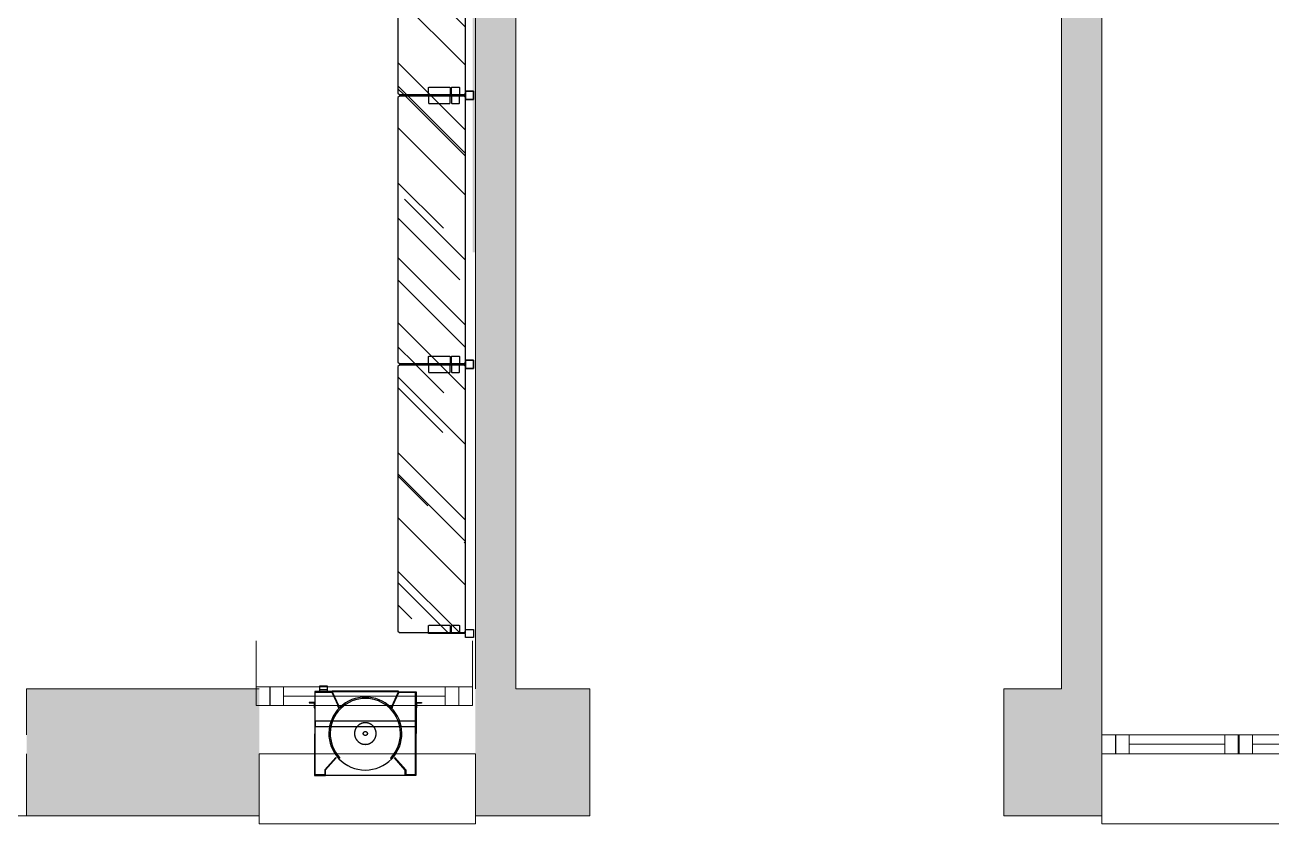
# Model space of a CAD drawing. Header units: metres. Extents: x 11076 to 23011, y 5678 to 28676.
# Drawn here: x 18371 to 23011, y 5949 to 8907 of the extents above; entities that cross this region are included whole.
import ezdxf

# ---------------------------------------------------------------- set-up
doc = ezdxf.new("R2010")
doc.units = ezdxf.units.M
doc.linetypes.add('CONTINUA', pattern=[0])
doc.linetypes.add('NASCOSTA', pattern=[0.375, 0.25, -0.125])
doc.layers.add('0001 Bloques Estándar concep', color=7, linetype='Continuous', true_color=0x013e84)
doc.layers.add('3201_Baixa distribució', color=7, linetype='CONTINUA', lineweight=18)
for name, color, linetype in [('_Co MUEBLE CONCEP', 5, 'Continuous'), ('_Co MUROS', 1, 'Continuous'), ('_Co TABIQUERIA', 3, 'Continuous')]:
    doc.layers.add(name, color=color, linetype=linetype)

# ---------------------------------------------------------------- blocks, each defined once
blk = doc.blocks.new('A$C302F6C4A')
at = {"layer": '_Co MUEBLE CONCEP', "linetype": 'Continuous'}
for p, q in [((0.0679, 0.3304), (0.0379, 0.3304)), ((0.0379, 0.3304), (0.0379, 0.3104)), ((0.0679, 0.3104), (0.0679, 0.3304)), ((0.02, 0.3104), (0.0197, 0.0004)), ((0.085, 0.3104), (0.02, 0.3104)), ((0.0217, 0.0024), (0.022, 0.3084)), ((0.0217, 0.0024), (0.022, 0.3084)), ((0.022, 0.3084), (0.0838, 0.3084)), ((0.022, 0.3084), (0.0838, 0.3084)), ((0.0679, 0.3172), (0.0379, 0.3172)), ((0.0379, 0.3172), (0.0379, 0.3104)), ((0.0379, 0.3104), (0.0679, 0.3104)), ((0.0379, 0.3104), (0.0679, 0.3104)), ((0.0679, 0.3104), (0.0679, 0.3172)), ((0.0838, 0.3084), (0.1082, 0.255)), ((0.0838, 0.3084), (0.1082, 0.255)), ((0.0851, 0.3124), (0.085, 0.3104)), ((0.085, 0.3104), (0.33, 0.3101)), ((0.11, 0.2558), (0.085, 0.3104)), ((0.085, 0.3104), (0.33, 0.3101)), ((0.11, 0.2558), (0.085, 0.3104)), ((0.33, 0.3121), (0.0851, 0.3124)), ((0.305, 0.2556), (0.33, 0.3101)), ((0.33, 0.3101), (0.305, 0.2556)), ((0.3313, 0.3081), (0.3068, 0.2547)), ((0.3068, 0.2547), (0.3313, 0.3081)), ((0.33, 0.3101), (0.33, 0.3121)), ((0.33, 0.3101), (0.395, 0.31)), ((0.393, 0.308), (0.3313, 0.3081)), ((0.3313, 0.3081), (0.393, 0.308)), ((0.3927, 0.002), (0.393, 0.308)), ((0.393, 0.308), (0.3927, 0.002)), ((0.395, 0.31), (0.3947, 0)), ((0, 0.2705), (0, 0.2685)), ((0.02, 0.2704), (0, 0.2705)), ((0, 0.2685), (0.018, 0.2684)), ((0.018, 0.2684), (0.018, 0.2504)), ((0.018, 0.2504), (0.02, 0.2504)), ((0.02, 0.2504), (0.02, 0.2704)), ((0.1055, 0.2565), (0.1071, 0.2573)), ((0.1087, 0.2494), (0.1055, 0.2565)), ((0.1071, 0.2573), (0.1082, 0.255)), ((0.1082, 0.255), (0.11, 0.2558)), ((0.1082, 0.255), (0.11, 0.2558)), ((0.1082, 0.255), (0.1104, 0.2501)), ((0.1104, 0.2501), (0.1087, 0.2494)), ((0.3068, 0.2547), (0.3046, 0.2499)), ((0.3046, 0.2499), (0.3062, 0.2492)), ((0.3068, 0.2547), (0.305, 0.2556)), ((0.305, 0.2556), (0.3068, 0.2547)), ((0.3062, 0.2492), (0.3095, 0.2563)), ((0.3079, 0.257), (0.3068, 0.2547)), ((0.3095, 0.2563), (0.3079, 0.257)), ((0.395, 0.27), (0.415, 0.27)), ((0.395, 0.25), (0.395, 0.27)), ((0.397, 0.25), (0.395, 0.25)), ((0.397, 0.268), (0.397, 0.25)), ((0.415, 0.268), (0.397, 0.268)), ((0.415, 0.27), (0.415, 0.268)), ((0.3929, 0.201), (0.0219, 0.2014)), ((0.0219, 0.2014), (0.0219, 0.1814)), ((0.3929, 0.181), (0.3929, 0.201)), ((0.0219, 0.1814), (0.3929, 0.181)), ((0.0983, 0.0664), (0.0577, 0.0211)), ((0.0983, 0.0664), (0.0577, 0.0211)), ((0.0597, 0.0204), (0.0998, 0.0651)), ((0.0597, 0.0204), (0.0998, 0.0651)), ((0.0998, 0.0651), (0.0983, 0.0664)), ((0.0998, 0.0651), (0.0983, 0.0664)), ((0.1134, 0.0654), (0.1098, 0.062)), ((0.1098, 0.062), (0.1134, 0.0654)), ((0.3048, 0.0617), (0.3012, 0.0652)), ((0.3012, 0.0652), (0.3048, 0.0617)), ((0.3148, 0.0648), (0.3163, 0.0661)), ((0.3163, 0.0661), (0.3148, 0.0648)), ((0.3547, 0.02), (0.3148, 0.0648)), ((0.3148, 0.0648), (0.3547, 0.02)), ((0.3163, 0.0661), (0.3567, 0.0208)), ((0.3567, 0.0208), (0.3163, 0.0661)), ((0.0197, 0.0004), (0.0597, 0.0004)), ((0.0577, 0.0024), (0.0217, 0.0024)), ((0.0577, 0.0024), (0.0217, 0.0024)), ((0.0577, 0.0211), (0.0577, 0.0024)), ((0.0577, 0.0211), (0.0577, 0.0024)), ((0.0597, 0.0004), (0.0597, 0.0204)), ((0.0597, 0.0004), (0.0597, 0.0204)), ((0.3547, 0), (0.0597, 0.0004)), ((0.3547, 0), (0.3547, 0.02)), ((0.3547, 0.02), (0.3547, 0)), ((0.3947, 0), (0.3547, 0)), ((0.3567, 0.0208), (0.3567, 0.002)), ((0.3567, 0.002), (0.3567, 0.0208)), ((0.3567, 0.002), (0.3927, 0.002)), ((0.3927, 0.002), (0.3567, 0.002))]:
    blk.add_line(p, q, dxfattribs=at)
for major_axis, start_param, end_param in [((-0.108, 0.0811), 3.020711, 7.689877), ((-0.104, 0.0781), 3.020711, 7.689877), ((-0.104, 0.0781), 3.020711, 7.689877), ((-0.108, 0.0811), 1.406692, 3.020711)]:
    blk.add_ellipse((0.2074, 0.1552), major_axis=major_axis, ratio=1, start_param=start_param, end_param=end_param, dxfattribs=at)
at = {"layer": '_Co MUEBLE CONCEP', "linetype": 'NASCOSTA'}
for major_axis in [(-0.032, 0.024), (-0.006, 0.0045)]:
    blk.add_ellipse((0.2074, 0.1552), major_axis=major_axis, ratio=1, start_param=3.784498, end_param=10.067683, dxfattribs=at)
blk = doc.blocks.new('Visio Poste Visto Ancho 990 Alto 3000mm con 6 est vidrio 30x30 planta')
at = {"layer": '0001 Bloques Estándar concep', "ltscale": 10}
h = blk.add_hatch(dxfattribs=at)
h.set_pattern_fill('AR-RROOF', color=256, scale=10, angle=45, style=0)
h.set_pattern_definition([(45, (0, 54), (215.526, 574.736), [3810, -508, 1270, -254]), (45, (149.07, 382.68), (-418.48, 59.27), [762, -83.82, 1524, -190.5]), (45, (-62.86, 296.47), (813.611, 1054.282), [2032, -355.6, 1016, -254])])
h.paths.add_polyline_path([(23, -280), (1003, -280), (1008, -275), (1008, -35), (1003, -30), (23, -30), (18, -35), (18, -275)])
at = {"layer": '0001 Bloques Estándar concep', "ltscale": 50}
for points in [[(45, -89, 0.414214), (43, -87), (17, -87), (17, -82), (43, -82, 0.414214), (45, -80), (45, -54, 0.414214), (43, -52), (17, -52), (17, -30), (30, -30), (30, 0), (0, 0), (0, -30), (15, -30), (15, -167), (43, -167, 0.414214), (45, -165)], [(981, -89, -0.414214), (983, -87), (1009, -87), (1009, -82), (983, -82, -0.414214), (981, -80), (981, -54, -0.414214), (983, -52), (1009, -52), (1009, -30), (996, -30), (996, 0), (1026, 0), (1026, -30), (1011, -30), (1011, -167), (983, -167, -0.414214), (981, -165)]]:
    blk.add_lwpolyline(points, format="xyb", close=True, dxfattribs=at)
at = {"layer": '0001 Bloques Estándar concep', "ltscale": 10}
blk.add_lwpolyline([(23, -280), (1003, -280), (1008, -275), (1008, -35), (1003, -30), (23, -30), (18, -35), (18, -275)], close=True, dxfattribs=at)
blk = doc.blocks.new('*U144')
at = {"rotation": 270}
blk.add_blockref('Visio Poste Visto Ancho 990 Alto 3000mm con 6 est vidrio 30x30 planta', (335.7, 802.4), dxfattribs=at)
blk = doc.blocks.new('*U145')
at = {"layer": '_Co TABIQUERIA', "color": 0, "linetype": 'ByBlock', "lineweight": -2, "transparency": 16777216}
for p in [(0, 2988), (0, 1992), (0, 996), (0, 0)]:
    blk.add_blockref('*U144', p, dxfattribs=at)

msp = doc.modelspace()

# ---------------------------------------------------------------- hatches: boundary and pattern name
at = {"layer": '3201_Baixa distribució', "linetype": 'CONTINUA', "lineweight": 18, "transparency": 33554687}
for points in [[(20187.3, 10177.7), (20027.3, 10177.7), (20027.3, 8599), (20187.3, 8599)], [(20187.3, 8599), (20027.3, 8599), (20027.3, 8065.8), (20187.3, 8065.8)], [(20187.3, 8065.8), (20037.3, 8065.8), (20037.3, 6449.4), (20187.3, 6449.4)]]:
    msp.add_hatch(color=256, dxfattribs=at).paths.add_polyline_path(points)
at = {"layer": '3201_Baixa distribució', "linetype": 'CONTINUA', "lineweight": 15, "transparency": 33554687}
for points in [[(18907.3, 6449.4), (18376.1, 6449.4), (18376.1, 5979.4), (18907.3, 5979.4)], [(20460.5, 6449.4), (20037.3, 6449.4), (20037.3, 5979.4), (20460.5, 5979.4)]]:
    msp.add_hatch(color=256, dxfattribs=at).paths.add_polyline_path(points)
at = {"layer": '_Co MUROS', "linetype": 'CONTINUA', "lineweight": 15, "transparency": 33554687}
for points in [[(20037.3, 11127.4), (20037.3, 6449.4), (20187.3, 6449.4), (20187.3, 11127.4)], [(22206.1, 9659.4), (22206.1, 6449.4), (22356.1, 6449.4), (22356.1, 9659.4)], [(21992.5, 5979.4), (22354.4, 5979.4), (22354.4, 6449.4), (21992.5, 6449.4)], [(21992.5, 5979.4), (22356.1, 5979.4), (22356.1, 6449.4), (21992.5, 6449.4)]]:
    msp.add_hatch(color=256, dxfattribs=at).paths.add_polyline_path(points)
h = msp.add_hatch(color=256, dxfattribs=at)
h.paths.add_polyline_path([(18376.1, 5979.4), (19237.3, 5979.4), (19237.3, 6449.4), (18376.1, 6449.4)])
h.paths.add_polyline_path([(20037.3, 5979.4), (20460.5, 5979.4), (20460.5, 6449.4), (20037.3, 6449.4)])
h.paths.add_polyline_path([(14607.3, 5979.4), (14907.3, 5979.4), (14907.3, 6409.4), (14607.3, 6409.4)])

# ---------------------------------------------------------------- linework, layer by layer
at = {"layer": '3201_Baixa distribució', "linetype": 'CONTINUA', "lineweight": 18, "transparency": 33554687}
for p, q in [((20037.3, 11127.4), (20037.3, 6449.4)), ((20187.3, 6449.4), (20187.3, 11127.4)), ((19226.5, 6627.4), (19226.5, 6457.4)), ((20026.5, 6457.4), (20026.5, 6627.4)), ((19226.5, 6457.4), (19226.5, 6387.4)), ((20026.5, 6387.4), (20026.5, 6457.4)), ((18376.1, 6279.4), (18376.1, 6449.4)), ((19237.3, 6449.4), (18376.1, 6449.4)), ((19327.5, 6422.4), (19925.5, 6422.4)), ((20460.5, 6449.4), (20187.3, 6449.4)), ((20460.5, 5979.4), (20460.5, 6449.4)), ((22356.1, 6449.4), (22356.1, 6279.4)), ((22356.1, 6279.4), (22356.1, 6209.4)), ((22457.1, 6244.4), (22810.2, 6244.4)), ((22913.2, 6244.4), (23010.9, 6244.4)), ((18376.1, 5979.4), (18376.1, 6209.4)), ((19237.3, 6209.4), (19237.3, 5979.4)), ((20037.3, 5979.4), (20037.3, 6209.4)), ((22356.1, 6209.4), (22356.1, 5979.4)), ((23010.9, 6209.4), (22356.1, 6209.4)), ((22913.2, 6209.4), (23010.9, 6209.4)), ((18376.1, 5979.4), (19237.3, 5979.4)), ((20037.3, 5979.4), (20460.5, 5979.4))]:
    msp.add_line(p, q, dxfattribs=at)
for points in [[(19226.5, 6387.4), (19276.5, 6387.4), (19276.5, 6457.4), (19226.5, 6457.4), (19226.5, 6387.4)], [(19277.5, 6387.4), (19277.5, 6457.4), (19276.5, 6457.4), (19276.5, 6387.4), (19277.5, 6387.4)], [(19277.5, 6457.4), (19277.5, 6387.4), (19327.5, 6387.4), (19327.5, 6457.4), (19277.5, 6457.4)], [(19925.5, 6387.4), (19925.5, 6457.4), (19327.5, 6457.4), (19327.5, 6387.4), (19925.5, 6387.4)], [(19327.5, 6387.4), (19925.5, 6387.4), (19925.5, 6457.4), (19327.5, 6457.4), (19327.5, 6387.4)], [(19925.5, 6387.4), (19975.5, 6387.4), (19975.5, 6457.4), (19925.5, 6457.4), (19925.5, 6387.4)], [(19976.5, 6457.4), (19975.5, 6457.4), (19975.5, 6387.4), (19976.5, 6387.4), (19976.5, 6457.4)], [(19976.5, 6387.4), (20026.5, 6387.4), (20026.5, 6457.4), (19976.5, 6457.4), (19976.5, 6387.4)], [(22356.1, 6209.4), (22406.1, 6209.4), (22406.1, 6279.4), (22356.1, 6279.4), (22356.1, 6209.4)], [(22407.1, 6209.4), (22407.1, 6279.4), (22406.1, 6279.4), (22406.1, 6209.4), (22407.1, 6209.4)], [(22407.1, 6279.4), (22407.1, 6209.4), (22457.1, 6209.4), (22457.1, 6279.4), (22407.1, 6279.4)], [(22810.2, 6209.4), (22810.2, 6279.4), (22457.1, 6279.4), (22457.1, 6209.4), (22810.2, 6209.4)], [(22457.1, 6209.4), (22810.2, 6209.4), (22810.2, 6279.4), (22457.1, 6279.4), (22457.1, 6209.4)], [(22810.2, 6209.4), (22860.2, 6209.4), (22860.2, 6279.4), (22810.2, 6279.4), (22810.2, 6209.4)], [(22863.2, 6209.4), (22863.2, 6279.4), (22860.2, 6279.4), (22860.2, 6209.4), (22863.2, 6209.4)], [(22863.2, 6279.4), (22863.2, 6209.4), (22913.2, 6209.4), (22913.2, 6279.4), (22863.2, 6279.4)], [(23010.9, 6279.4), (22913.2, 6279.4), (22913.2, 6209.4), (23010.9, 6209.4)], [(23010.9, 6279.4), (22913.2, 6279.4), (22913.2, 6209.4)], [(19237.3, 6209.4), (19237.3, 5949.4), (20037.3, 5949.4), (20037.3, 6209.4), (19237.3, 6209.4)], [(22356.1, 6209.4), (22356.1, 5949.4), (23010.9, 5949.4)], [(18376.1, 5979.4), (15077.3, 5979.4)]]:
    msp.add_lwpolyline(points, dxfattribs=at)
at = {"layer": '_Co MUROS', "linetype": 'CONTINUA', "lineweight": 18, "transparency": 33554687}
for p, q in [((22206.1, 9659.4), (22206.1, 6449.4)), ((22356.1, 6449.4), (22356.1, 9659.4)), ((22206.1, 6449.4), (21992.5, 6449.4)), ((21992.5, 6449.4), (21992.5, 5979.4)), ((21992.5, 5979.4), (22356.1, 5979.4))]:
    msp.add_line(p, q, dxfattribs=at)

# ---------------------------------------------------------------- block references
at = {"layer": '_Co MUEBLE CONCEP', "xscale": 1000, "yscale": 1000, "zscale": 1000}
msp.add_blockref('A$C302F6C4A', (19422.6, 6128.9), dxfattribs=at)
at = {"layer": '_Co TABIQUERIA'}
msp.add_blockref('*U145', (19695.1, 6863.4), dxfattribs=at)

doc.saveas('drawing.dxf')
